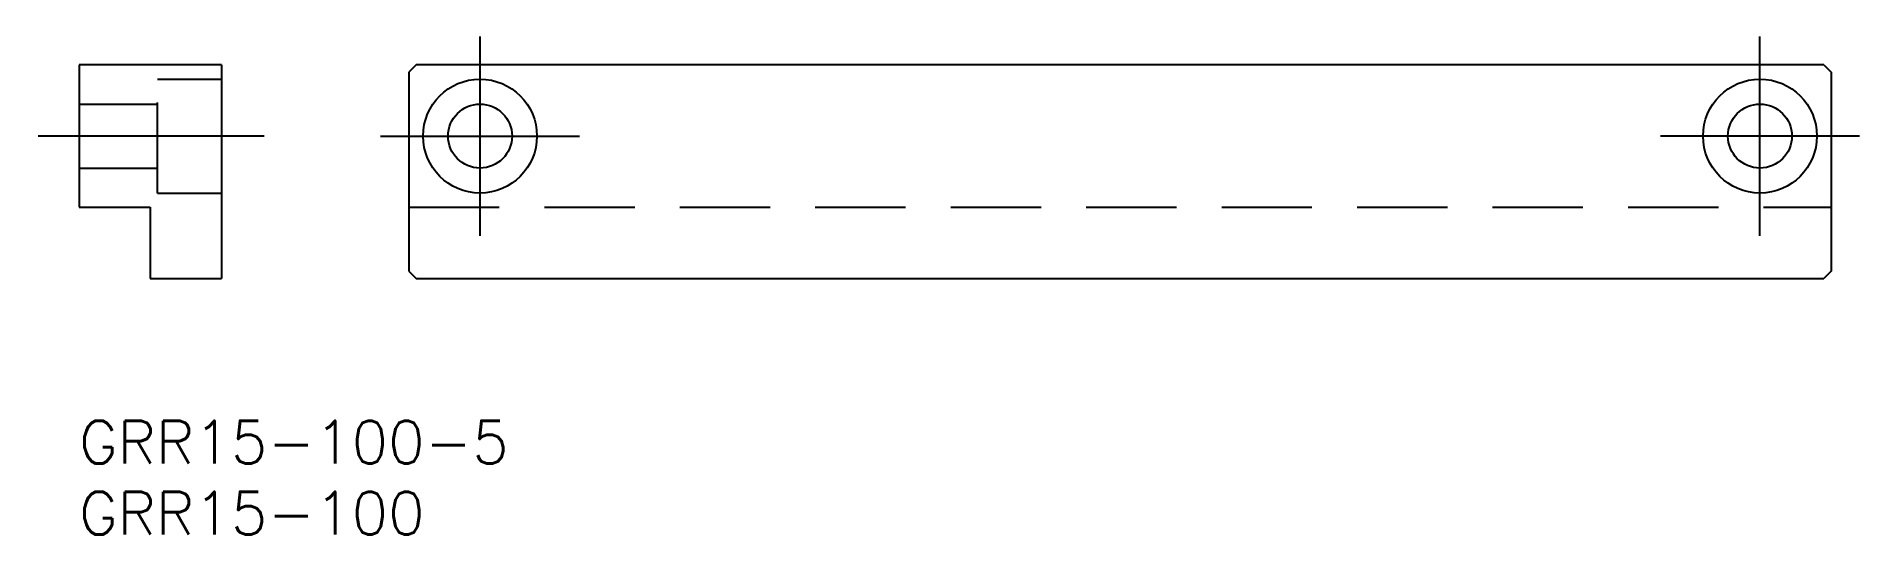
# Model space of a CAD drawing. Extents: x -3 to 125, y -8 to 27.
import ezdxf

# ---------------------------------------------------------------- set-up
doc = ezdxf.new("R2010")
doc.units = 0
doc.header["$LTSCALE"] = 0.5
doc.linetypes.add('CENTER', pattern=[50.8, 31.75, -6.35, 6.35, -6.35])
doc.linetypes.add('DASHED', pattern=[19.05, 12.7, -6.35])
for name, color, linetype in [('MSM_CENTER', 1, 'CENTER'), ('MSM_CONTINUOUS', 7, 'CONTINUOUS'), ('MSM_DASHED', 4, 'DASHED'), ('MSM_PART_NUMBER', 7, 'CONTINUOUS')]:
    doc.layers.add(name, color=color, linetype=linetype)
doc.styles.get("Standard").update_dxf_attribs({"font": 'txt.shx', "height": 3, "bigfont": 'bigfont.shx'})

# ---------------------------------------------------------------- blocks, each defined once
blk = doc.blocks.new('*U2')
at = {"layer": 'MSM_PART_NUMBER'}
blk.add_text('GRR15-100-5', height=3, dxfattribs=at).set_placement((0, -3))
blk = doc.blocks.new('*U3')
at = {"layer": 'MSM_PART_NUMBER'}
blk.add_text('GRR15-100', height=3, dxfattribs=at).set_placement((0, -8))

msp = doc.modelspace()

# ---------------------------------------------------------------- linework, layer by layer
at = {"layer": 'MSM_CENTER'}
for p, q in [((28.19, 13), (28.19, 27)), ((118.19, 13), (118.19, 27)), ((13, 20), (-3, 20)), ((21.19, 20), (35.19, 20)), ((125.19, 20), (111.19, 20))]:
    msp.add_line(p, q, dxfattribs=at)
at = {"layer": 'MSM_CONTINUOUS'}
for p, q in [((10, 25), (0, 25)), ((0, 25), (0, 15)), ((10, 25), (10, 10)), ((23.69, 25), (23.19, 24.5)), ((23.19, 24.5), (23.19, 10.5)), ((122.69, 25), (23.69, 25)), ((122.69, 25), (123.19, 24.5)), ((123.19, 24.5), (123.19, 10.5)), ((0, 15), (5, 15)), ((5, 15), (5, 10)), ((23.19, 10.5), (23.69, 10)), ((123.19, 10.5), (122.69, 10)), ((5, 10), (10, 10)), ((23.69, 10), (122.69, 10))]:
    msp.add_line(p, q, dxfattribs=at)
for centre, radius in [((28.19, 20), 4), ((118.19, 20), 4), ((28.19, 20), 2.25), ((118.19, 20), 2.25)]:
    msp.add_circle(centre, radius, dxfattribs=at)
at = {"layer": 'MSM_DASHED'}
for p, q in [((5.5, 24), (10, 24)), ((5.5, 16), (5.5, 24)), ((0, 22.25), (5.5, 22.25)), ((0, 17.75), (5.5, 17.75)), ((5.5, 16), (10, 16)), ((23.19, 15), (123.19, 15))]:
    msp.add_line(p, q, dxfattribs=at)

# ---------------------------------------------------------------- block references
at = {"layer": 'MSM_CONTINUOUS'}
for name in ['*U2', '*U3']:
    msp.add_blockref(name, (0, 0), dxfattribs=at)

doc.saveas('drawing.dxf')
